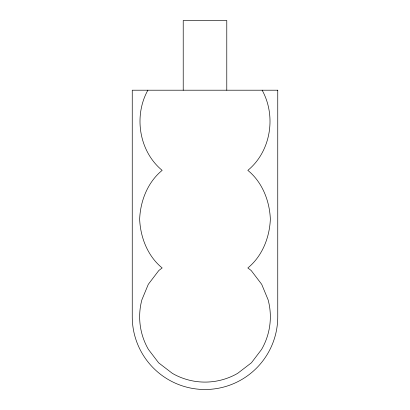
<?xml version="1.0" encoding="UTF-8"?>
<svg xmlns="http://www.w3.org/2000/svg" width="410" height="410" viewBox="0 0 410 410"><rect width="100%" height="100%" fill="white"/><g stroke="black" fill="none" stroke-linecap="round" stroke-linejoin="round"><path stroke-width="0.61" d="M147.866 90.205C133.501 116.107 139.118 151.398 162.16 170.365C147.738 182.122 140.389 200.828 139.651 219.16C140.394 237.477 147.738 256.204 162.16 267.95L158.793 270.538L148.302 284.325L141.88 299.833A65.349 65.349 0 0 0 148.405 349.417L158.639 362.835L172.328 373.341A65.349 65.349 0 0 0 237.672 373.341L251.432 362.778L261.595 349.417A65.349 65.349 0 0 0 268.119 299.833L261.698 284.325L251.207 270.538L247.84 267.95C262.262 256.204 269.606 237.477 270.349 219.16C269.611 200.828 262.262 182.122 247.84 170.365C270.882 151.398 276.499 116.107 262.133 90.205M226.781 90.205L226.781 20.5L183.219 20.5L183.219 90.205M277.755 90.205L132.245 90.205L132.245 316.745A72.754 72.754 0 0 0 205 389.5A72.754 72.754 0 0 0 277.755 316.745L277.755 90.205"/></g></svg>
